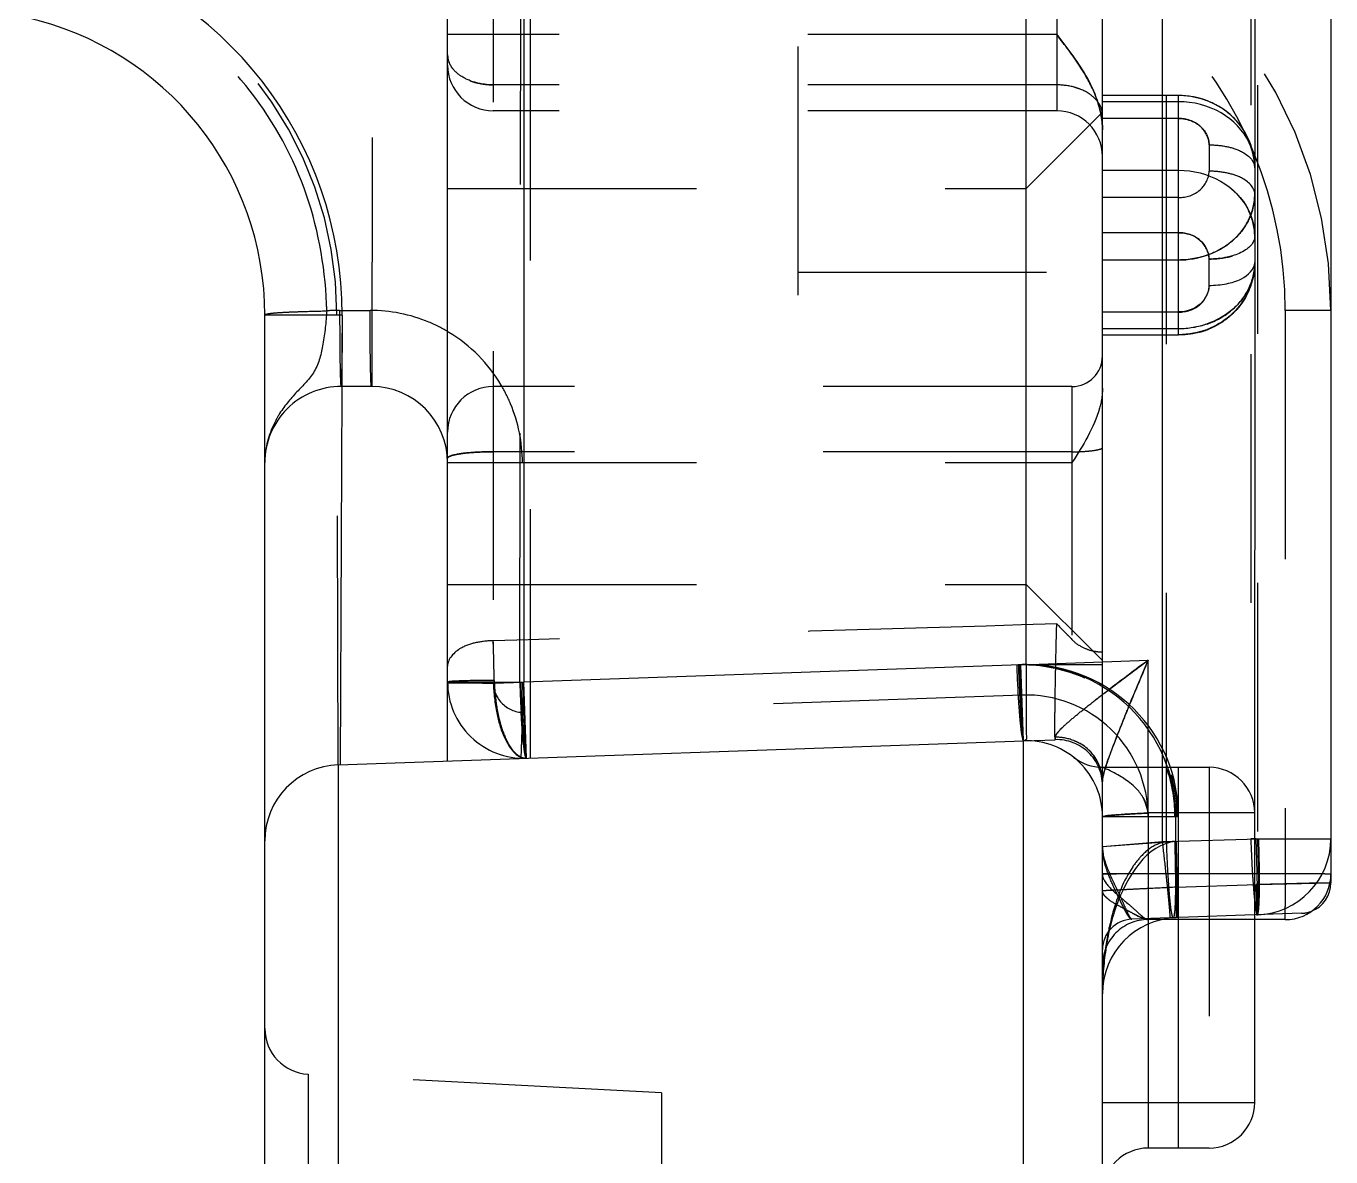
# Model space of a CAD drawing. Header units: millimetres. Extents: x 564 to 2602, y -1989 to 1042.
# Drawn here: x 929.94 to 938.51, y 124.19 to 131.61 of the extents above; entities that cross this region are included whole.
import ezdxf

# ---------------------------------------------------------------- set-up
doc = ezdxf.new("R2010")
doc.units = ezdxf.units.MM
doc.header["$LTSCALE"] = 16.335
doc.linetypes.add('HIDDEN', pattern=[0.2, 0.1, -0.1])
doc.layers.get('0').update_dxf_attribs({"linetype": 'CONTINUOUS'})
doc.layers.add('DEFAULT_2', color=8, linetype='HIDDEN')

msp = doc.modelspace()

# ---------------------------------------------------------------- linework, layer by layer
at = {"color": 7, "linetype": 'Continuous'}
for p, q in [((938.0057, 124.5478), (938.0144, 145.796)), ((938.5057, 145.796), (938.5057, 125.9892)), ((933.2057, 136.7478), (933.2057, 127.3075)), ((936.5057, 127.4221), (936.5057, 136.7478)), ((932.7057, 126.7897), (932.7057, 136.2478)), ((937.0057, 126.7478), (937.0057, 136.2478)), ((937.3987, 133.7478), (937.3987, 131.1576)), ((937.5057, 131.1576), (937.0057, 131.1576)), ((937.5057, 131.1174), (937.0057, 131.1174)), ((937.5057, 130.2576), (937.5057, 131.1576)), ((937.0057, 130.6674), (937.5057, 130.6674)), ((937.5057, 130.2576), (937.0057, 130.2576)), ((937.7057, 129.9112), (937.7057, 130.0844)), ((931.5057, 3.2307), (931.5057, 129.7168)), ((932.0144, 129.7166), (931.5057, 129.7166)), ((932.0144, 129.7168), (932.0013, 126.7662)), ((937.0057, 129.738), (937.5057, 129.738)), ((937.5057, 129.588), (937.5057, 129.738)), ((937.0057, 129.588), (937.5057, 129.588)), ((937.3987, 129.586), (937.3987, 126.7478)), ((936.4708, 127.4215), (933.2057, 127.3075)), ((936.4882, 126.9218), (936.4708, 127.4215)), ((936.5057, 127.4221), (937.0057, 127.4221)), ((932.7057, 127.3075), (933.2057, 127.3075)), ((933.1882, 126.8066), (933.2057, 127.3075)), ((931.9882, 126.7647), (936.4894, 126.9219)), ((936.4882, 2.5738), (936.4882, 126.9218)), ((931.9882, 126.7647), (931.9882, 2.731)), ((937.0042, 126.7478), (937.7052, 126.7478)), ((937.5057, 124.2478), (937.5057, 126.7478)), ((937.0057, 106.0477), (937.0057, 126.4221)), ((937.3056, 126.4478), (937.3057, 124.2478)), ((938.0057, 126.4478), (937.3056, 126.4478)), ((938.0144, 126.2789), (938.5057, 126.2789)), ((938.4655, 126.0478), (938.5057, 126.0478)), ((938.2057, 125.7478), (938.2057, 125.8338)), ((938.2057, 125.7478), (938.0057, 125.7478)), ((937.0057, 124.5478), (938.0057, 124.5478)), ((937.7057, 124.2478), (937.3057, 124.2478))]:
    msp.add_line(p, q, dxfattribs=at)
for centre, radius, start, end in [((929.5142, 129.7165), 2.5002, 0.00576, 75.77599), ((929.5057, 129.7166), 2, 0, 77.50921), ((937.5054, 130.6277), 0.53, 80.0166, 89.96942), ((937.5262, 130.0783), 0.4846, 309.9795, 313.96718), ((936.5057, 126.4221), 1, 90, 92), ((936.5057, 126.4221), 0.5, 0.00052, 91.8712), ((937.0042, 127.0478), 0.3, 231.45566, 270), ((932.0057, 126.265), 0.5, 92, 180), ((937.7057, 126.4478), 0.3, 0, 90), ((938.0057, 126.2789), 0.5, 272, 360), ((938.2057, 126.0478), 0.3, 270, 0), ((938.3057, 125.9892), 0.2, 291.10762, 0), ((937.7057, 124.5478), 0.3, 270, 0), ((937.3057, 123.9478), 0.3, 90, 180)]:
    msp.add_arc(centre, radius, start, end, dxfattribs=at)
for points, knots in [([(937.9689, 130.8474), (937.9309, 130.9286), (937.7918, 131.071), (937.602, 131.1174), (937.5057, 131.1174)], [0, 0, 0, 0, 0.482071, 1, 1, 1, 1]), ([(937.9693, 130.8621), (937.9378, 130.936), (937.8327, 131.0696), (937.6773, 131.1355), (937.5973, 131.1496)], [0, 0, 0, 0, 0.49725, 1, 1, 1, 1]), ([(937.5057, 130.6674), (937.6005, 130.6674), (937.7873, 130.6223), (937.9261, 130.4843), (937.9652, 130.405)], [0, 0, 0, 0, 0.517292, 1, 1, 1, 1]), ([(937.5057, 130.2576), (937.5557, 130.2576), (937.656, 130.2268), (937.7057, 130.1297), (937.7057, 130.0844)], [0, 0, 0, 0, 0.52492, 1, 1, 1, 1]), ([(938.0057, 130.2344), (938.0057, 130.2213), (937.9947, 130.1839), (937.9415, 130.1359), (937.8897, 130.1146), (937.8596, 130.1057)], [0, 0, 0, 0, 0.191475, 0.542899, 1, 1, 1, 1]), ([(937.8596, 130.1057), (937.8477, 130.1021), (937.7973, 130.0896), (937.7452, 130.0844), (937.7057, 130.0844)], [0, 0, 0, 0, 0.239379, 1, 1, 1, 1]), ([(937.7057, 129.9112), (937.7441, 129.9112), (937.8178, 129.9191), (937.9281, 129.9501), (938.0057, 130.0153), (938.0057, 130.0612)], [0, 0, 0, 0, 0.32379, 0.612563, 1, 1, 1, 1]), ([(937.7057, 129.9112), (937.7057, 129.866), (937.6561, 129.7689), (937.5558, 129.738), (937.5057, 129.738)], [0, 0, 0, 0, 0.474262, 1, 1, 1, 1]), ([(936.5057, 127.4221), (936.5057, 127.3563), (936.5057, 127.261), (936.5056, 127.1399), (936.5058, 127.0645), (936.5058, 127.0024), (936.5045, 126.9609), (936.51, 126.9278), (936.4934, 126.9212), (936.4882, 126.9225)], [0, 0, 0, 0, 0.386748, 0.560165, 0.710591, 0.831817, 0.918915, 0.968563, 1, 1, 1, 1]), ([(937.0321, 126.7362), (937.026, 126.739), (937.0168, 126.7426), (937.0075, 126.7478), (937.0042, 126.7478)], [0, 0, 0, 0, 0.671308, 1, 1, 1, 1]), ([(937.1642, 126.6621), (937.1529, 126.6703), (937.111, 126.6986), (937.0654, 126.7208), (937.0321, 126.7362)], [0, 0, 0, 0, 0.275458, 1, 1, 1, 1]), ([(937.2657, 126.5595), (937.2592, 126.5703), (937.2308, 126.6096), (937.1931, 126.6411), (937.1642, 126.6621)], [0, 0, 0, 0, 0.259552, 1, 1, 1, 1]), ([(937.3056, 126.4478), (937.2674, 126.4457), (937.2118, 126.4427), (937.1412, 126.4384), (937.096, 126.4353), (937.0599, 126.4321), (937.0309, 126.4294), (937.0169, 126.4262), (937.0057, 126.4243), (937.0057, 126.4221)], [0, 0, 0, 0, 0.380488, 0.553254, 0.704205, 0.82819, 0.920432, 0.977965, 1, 1, 1, 1])]:
    msp.add_open_spline(points, degree=3, knots=knots, dxfattribs=at)
for points in [[(938.0057, 130.6844), (938.0057, 130.7401), (937.9925, 130.797), (937.9689, 130.8474)], [(938.0057, 130.6844), (938.0057, 130.7449), (937.993, 130.8065), (937.9693, 130.8621)], [(937.9652, 130.405), (937.9911, 130.3526), (938.0057, 130.2929), (938.0057, 130.2344)], [(938.0057, 130.0612), (938.0057, 130.0008), (937.993, 129.9392), (937.9693, 129.8836)], [(937.9693, 129.8836), (937.9448, 129.8261), (937.9076, 129.7729), (937.8627, 129.7295)], [(937.8376, 129.707), (937.7966, 129.6725), (937.7493, 129.6446), (937.6995, 129.6248)], [(937.6995, 129.6248), (937.6383, 129.6006), (937.5714, 129.588), (937.5057, 129.588)], [(937.3055, 126.4478), (937.2991, 126.4868), (937.2863, 126.5258), (937.2657, 126.5595)]]:
    msp.add_open_spline(points, degree=3, dxfattribs=at)
at = {"layer": 'DEFAULT_2', "color": 8, "linetype": 'HIDDEN'}
for p, q in [((937.9795, 145.796), (937.9795, 126.2789)), ((938.0231, 144.2941), (938.0231, 125.979)), ((933.2497, 126.8087), (933.2497, 137.2481)), ((937.4266, 126.2596), (937.4266, 136.2492)), ((935.0057, 134.7478), (935.0057, 128.7479)), ((933.1795, 127.3075), (933.1882, 133.3016)), ((933.0057, 132.7478), (933.0057, 127.3075)), ((932.21, 129.248), (932.2144, 132.6527)), ((936.7057, 132.2478), (936.7057, 131.0578)), ((936.7057, 131.5578), (932.7057, 131.5578)), ((936.7057, 131.2278), (933.0057, 131.2278)), ((937.3987, 131.1576), (937.3987, 129.586)), ((936.7057, 131.0578), (933.0057, 131.0578)), ((936.5057, 130.5478), (937.0057, 131.0478)), ((937.5057, 131.0076), (937.0057, 131.0076)), ((937.7057, 130.8344), (937.7057, 130.6612)), ((932.7057, 130.5478), (936.5057, 130.5478)), ((937.5057, 130.488), (937.0057, 130.488)), ((937.5057, 129.738), (937.5057, 130.2576)), ((937.5057, 130.0782), (937.0057, 130.0782)), ((935.0057, 129.9978), (937.0057, 129.9978)), ((931.9882, 126.7647), (931.9795, 129.7172)), ((931.997, 129.7478), (932.1969, 129.7478)), ((932.0144, 129.7167), (932.01, 129.248)), ((938.5057, 129.7478), (938.2057, 129.7478)), ((938.2057, 129.7475), (938.2057, 125.8338)), ((937.5057, 129.6262), (937.0057, 129.6262)), ((932.2079, 129.2478), (932.0079, 129.2478)), ((936.8057, 129.2478), (933.0057, 129.2478)), ((936.8057, 129.2478), (936.8057, 127.5861)), ((936.8057, 128.8193), (933.0057, 128.8193)), ((932.7057, 128.7478), (936.8057, 128.7478)), ((932.7057, 127.9478), (936.5057, 127.9478)), ((936.5057, 127.9478), (937.0057, 127.4479)), ((936.7399, 127.6546), (936.7057, 127.6894)), ((936.4708, 127.4215), (937.3057, 127.4507)), ((937.2815, 127.3931), (937.3057, 127.4507)), ((937.3056, 126.4478), (937.3057, 127.4507)), ((937.2597, 127.3412), (937.2815, 127.3931)), ((933.2057, 127.3075), (932.7057, 127.2988)), ((933.0057, 127.3005), (933.2057, 127.3075)), ((933.2231, 126.8078), (933.2057, 127.3075)), ((936.4776, 127.2216), (933.2127, 127.1076)), ((936.7405, 127.007), (936.7267, 126.9929)), ((936.4894, 126.9219), (936.6952, 126.929)), ((936.6955, 126.9449), (936.6952, 126.929)), ((937.0057, 126.4221), (937.0057, 126.7478)), ((937.3987, 126.7478), (937.3987, 126.2541)), ((937.7057, 126.7478), (937.7057, 124.2478)), ((937.497, 126.4221), (937.0057, 126.4221)), ((937.4882, 125.9604), (937.4882, 126.4223)), ((937.4795, 126.2596), (937.0057, 126.2265)), ((937.4266, 126.2596), (937.0057, 126.2264)), ((937.4266, 126.2596), (938.0319, 126.2789)), ((938.0144, 126.2789), (937.9795, 126.2789)), ((938.4655, 126.0478), (937.0057, 126.0478)), ((937.497, 125.9608), (937.0057, 125.9368)), ((937.4882, 125.9604), (938.0231, 125.979)), ((938.2009, 125.9828), (938.0144, 125.9789)), ((938.0231, 125.979), (938.5057, 125.9892)), ((938.3623, 125.9862), (938.2009, 125.9828)), ((938.4026, 125.987), (938.3623, 125.9862)), ((938.4989, 125.989), (938.4026, 125.987)), ((938.3127, 125.7893), (937.1987, 125.7504)), ((938.0057, 125.7478), (937.3057, 125.7478)), ((931.79, 124.7329), (931.79, 4.7627)), ((934.1104, 124.6113), (931.79, 124.7329)), ((934.1104, 124.6113), (934.1104, 4.8843))]:
    msp.add_line(p, q, dxfattribs=at)
for centre, radius, start, end in [((935.5057, 129.7478), 3, 0, 90), ((935.5057, 129.7478), 2.7, 359.99333, 90.00667), ((929.4795, 129.7167), 2.5, 0.01225, 77.51216), ((933.0057, 131.3578), 0.3, 180, 270), ((936.2113, 130.8649), 0.8037, 20.12507, 23.3628), ((937.5054, 130.6276), 0.53, 75.10193, 80.0166), ((937.5083, 130.6374), 0.5198, 68.42927, 75.11285), ((936.7057, 130.7578), 0.3, 0, 90), ((937.5273, 130.6686), 0.483, 42.72491, 50.02243), ((937.5516, 130.6838), 0.4541, 0.08008, 23.05778), ((937.5516, 130.0619), 0.4541, 336.94222, 359.91992), ((929.2139, 129.6785), 2.6995, 1.3949, 2.35781), ((931.9969, 128.7481), 0.9997, 89.99796, 94.83877), ((937.5273, 130.0751), 0.483, 313.96718, 317.27627), ((932.199, 128.7521), 0.9953, 58.77535, 67.3306), ((932.1939, 128.744), 1.0048, 30.62142, 58.76967), ((937.5054, 130.118), 0.53, 270.03089, 284.89788), ((937.5083, 130.1063), 0.5198, 284.88648, 291.57072), ((936.8057, 129.4478), 0.2, 270, 360), ((932.0057, 128.7478), 0.5, 89.75011, 179.99435), ((932.2057, 128.7478), 0.5, 0, 89.75001), ((933.0057, 128.9478), 0.3, 90, 180), ((932.2014, 128.7499), 0.9951, 22.67238, 30.61188), ((901.8105, 126.6542), 31.2089, 1.21907, 1.69709), ((904.179, 126.7145), 28.8396, 1.19943, 1.71672), ((936.4882, 126.4221), 1, 0.01384, 92.00871), ((936.5057, 126.4221), 1, 359.99969, 90), ((953.6122, 105.4568), 27.3794, 126.55372, 127.20642), ((936.4853, 126.4354), 0.9855, 65.64106, 68.94782), ((933.2057, 127.3075), 0.5, 180, 272), ((933.2057, 127.3075), 0.2, 179.99752, 272.00272), ((941.9754, 127.6096), 8.8011, 181.96732, 183.21488), ((946.0756, 115.3801), 14.9186, 127.19841, 127.44485), ((936.5057, 126.4221), 0.8, 359.98646, 92.01354), ((943.1495, 119.2006), 10.1064, 127.44296, 127.81521), ((947.6956, 122.7769), 11.3884, 157.81535, 158.35824), ((943.1719, 124.5698), 6.5225, 158.34221, 159.17941), ((936.7057, 126.6292), 0.3, 360, 92), ((936.7195, 126.6531), 0.2865, 20.61025, 62.07686), ((940.3679, 125.6339), 3.5233, 159.14582, 160.48888), ((936.4712, 126.4203), 1.0083, 15.82529, 18.11807), ((937.5144, 125.2606), 1.0002, 92.00043, 96.64398), ((929.2553, 125.969), 8.782, 0.77563, 2.02225), ((927.3489, 125.605), 10.1543, 1.44514, 2.00769), ((928.2253, 125.633), 9.7953, 1.42314, 2.0235), ((938.3057, 125.9892), 0.2, 272, 291.10762), ((937.5057, 125.2608), 0.5, 92, 180), ((937.2057, 125.5505), 0.2, 92, 179.99998), ((937.3057, 125.4478), 0.3, 90.00007, 180.00023), ((931.8057, 125.0325), 0.3, 180, 267), ((934.0057, 122.6141), 2, 0, 87)]:
    msp.add_arc(centre, radius, start, end, dxfattribs=at)
for points, knots in [([(931.9111, 129.7896), (931.9005, 130.0477), (931.8046, 130.5658), (931.4125, 131.25), (930.8265, 131.7778), (930.3403, 131.9808), (930.0902, 132.0455)], [0, 0, 0, 0, 0.250041, 0.500014, 0.749981, 1, 1, 1, 1]), ([(936.7057, 131.5578), (936.7775, 131.4651), (936.9215, 131.2817), (937.0057, 131.05), (937.0057, 130.9333)], [0, 0, 0, 0, 0.501539, 1, 1, 1, 1]), ([(933.0057, 131.2278), (932.9672, 131.2278), (932.8928, 131.2373), (932.7949, 131.278), (932.7249, 131.3421), (932.7057, 131.3995), (932.7057, 131.4258)], [0, 0, 0, 0, 0.294421, 0.565572, 0.798537, 1, 1, 1, 1]), ([(932.7057, 131.4258), (932.7057, 131.4174), (932.7092, 131.3823), (932.7267, 131.3494), (932.744, 131.329)], [0, 0, 0, 0, 0.238859, 1, 1, 1, 1]), ([(932.8517, 131.2559), (932.8636, 131.2512), (932.9133, 131.2348), (932.9661, 131.2278), (933.0057, 131.2278)], [0, 0, 0, 0, 0.242666, 1, 1, 1, 1]), ([(937.0057, 131.0298), (937.0057, 131.0562), (936.9866, 131.1135), (936.9165, 131.1776), (936.8187, 131.2184), (936.7442, 131.2278), (936.7057, 131.2278)], [0, 0, 0, 0, 0.201346, 0.434208, 0.705471, 1, 1, 1, 1]), ([(936.8557, 131.2013), (936.8441, 131.2057), (936.7956, 131.2212), (936.7442, 131.2278), (936.7057, 131.2278)], [0, 0, 0, 0, 0.243102, 1, 1, 1, 1]), ([(937.7057, 130.8344), (937.7057, 130.8796), (937.6561, 130.9767), (937.5558, 131.0076), (937.5057, 131.0076)], [0, 0, 0, 0, 0.474262, 1, 1, 1, 1]), ([(937.5057, 131.0076), (937.5389, 131.0076), (937.6044, 130.9936), (937.6574, 130.9513), (937.6756, 130.9257)], [0, 0, 0, 0, 0.51392, 1, 1, 1, 1]), ([(937.7057, 130.8344), (937.7441, 130.8344), (937.8178, 130.8266), (937.9281, 130.7956), (938.0057, 130.7304), (938.0057, 130.6844)], [0, 0, 0, 0, 0.32379, 0.612563, 1, 1, 1, 1]), ([(937.5057, 130.488), (937.5557, 130.488), (937.6559, 130.5189), (937.7057, 130.6159), (937.7057, 130.6612)], [0, 0, 0, 0, 0.524921, 1, 1, 1, 1]), ([(938.0057, 130.5112), (938.0057, 130.5571), (937.9282, 130.6223), (937.8179, 130.6533), (937.7441, 130.6612), (937.7057, 130.6612)], [0, 0, 0, 0, 0.386935, 0.675944, 1, 1, 1, 1]), ([(937.5057, 130.0782), (937.6309, 130.0782), (937.8254, 130.1433), (937.9779, 130.3372), (938.0057, 130.4545), (938.0057, 130.5112)], [0, 0, 0, 0, 0.519334, 0.764779, 1, 1, 1, 1]), ([(937.8534, 130.5435), (937.8652, 130.5337), (937.9094, 130.4929), (937.9454, 130.4431), (937.9652, 130.403)], [0, 0, 0, 0, 0.25572, 1, 1, 1, 1]), ([(938.0057, 130.2324), (938.0057, 130.2891), (937.9915, 130.3489), (937.9655, 130.4025), (937.9645, 130.4047)], [0, 0, 0, 0, 0.959153, 1, 1, 1, 1]), ([(938.0057, 130.2344), (938.0057, 130.2911), (937.9917, 130.3503), (937.9661, 130.4034), (937.9653, 130.405)], [0, 0, 0, 0, 0.968935, 1, 1, 1, 1]), ([(937.9689, 130.3483), (937.9507, 130.3092), (937.9172, 130.2605), (937.876, 130.2199), (937.865, 130.2101)], [0, 0, 0, 0, 0.744471, 1, 1, 1, 1]), ([(937.7057, 130.0844), (937.7057, 130.1296), (937.6561, 130.2267), (937.5558, 130.2576), (937.5057, 130.2576)], [0, 0, 0, 0, 0.474262, 1, 1, 1, 1]), ([(937.865, 130.2101), (937.8534, 130.1997), (937.8042, 130.1599), (937.7474, 130.1298), (937.7027, 130.1132)], [0, 0, 0, 0, 0.245517, 1, 1, 1, 1]), ([(938.0057, 130.0592), (938.0057, 130.0025), (937.9779, 129.8853), (937.8255, 129.6913), (937.6309, 129.6262), (937.5057, 129.6262)], [0, 0, 0, 0, 0.235092, 0.480389, 1, 1, 1, 1]), ([(937.8596, 130.1037), (937.8477, 130.1001), (937.7973, 130.0875), (937.7452, 130.0824), (937.7057, 130.0824)], [0, 0, 0, 0, 0.239379, 1, 1, 1, 1]), ([(937.5057, 129.736), (937.5557, 129.736), (937.656, 129.7668), (937.7057, 129.8639), (937.7057, 129.9092)], [0, 0, 0, 0, 0.52492, 1, 1, 1, 1]), ([(937.6939, 129.658), (937.7525, 129.6786), (937.8608, 129.7387), (937.9392, 129.8358), (937.9652, 129.8886)], [0, 0, 0, 0, 0.513435, 1, 1, 1, 1]), ([(937.9693, 129.8816), (937.9378, 129.8077), (937.8328, 129.6741), (937.6776, 129.6082), (937.5977, 129.5941)], [0, 0, 0, 0, 0.497253, 1, 1, 1, 1]), ([(931.5057, 129.7168), (931.5057, 129.72), (931.5201, 129.7243), (931.5402, 129.728), (931.5793, 129.7319), (931.6286, 129.7351), (931.6899, 129.738), (931.7856, 129.7412), (931.8609, 129.743), (931.9126, 129.7443)], [0, 0, 0, 0, 0.023443, 0.081309, 0.173733, 0.297846, 0.448799, 0.621325, 1, 1, 1, 1]), ([(931.9126, 129.7443), (931.9071, 129.6712), (931.8942, 129.537), (931.8621, 129.4012), (931.8303, 129.3474)], [0, 0, 0, 0, 0.539829, 1, 1, 1, 1]), ([(931.997, 129.7478), (931.997, 129.6861), (931.9973, 129.5945), (931.9983, 129.4767), (931.9993, 129.3994), (932.0007, 129.337), (932.0018, 129.2948), (932.0033, 129.2707), (932.0036, 129.2582), (932.0051, 129.2527), (932.0049, 129.2478), (932.0057, 129.2478)], [0, 0, 0, 0, 0.370164, 0.548956, 0.70683, 0.833143, 0.924841, 0.957351, 0.980781, 0.995003, 1, 1, 1, 1]), ([(932.1996, 129.3886), (932.1991, 129.4151), (932.1975, 129.5348), (932.197, 129.6546), (932.197, 129.7478)], [0, 0, 0, 0, 0.221472, 1, 1, 1, 1]), ([(932.2057, 129.2478), (932.2049, 129.2478), (932.205, 129.2525), (932.2037, 129.2578), (932.2033, 129.2699), (932.2019, 129.293), (932.2008, 129.3335), (932.2, 129.3683), (932.1996, 129.3886)], [0, 0, 0, 0, 0.017069, 0.065575, 0.145475, 0.256346, 0.569104, 1, 1, 1, 1]), ([(931.8303, 129.3474), (931.8003, 129.2967), (931.7099, 129.2103), (931.6304, 129.1152), (931.5968, 129.0602)], [0, 0, 0, 0, 0.477654, 1, 1, 1, 1]), ([(937.0057, 129.2377), (937.0057, 129.1931), (936.9762, 129.0146), (936.877, 128.8607), (936.8057, 128.7478)], [0, 0, 0, 0, 0.250619, 1, 1, 1, 1]), ([(931.5968, 129.0602), (931.583, 129.0376), (931.5327, 128.9408), (931.5048, 128.8305), (931.5057, 128.7479)], [0, 0, 0, 0, 0.24285, 1, 1, 1, 1]), ([(932.7057, 128.7764), (932.7057, 128.7798), (932.7139, 128.7876), (932.7428, 128.7983), (932.8041, 128.8095), (932.8964, 128.8173), (932.9674, 128.8193), (933.0057, 128.8193)], [0, 0, 0, 0, 0.032934, 0.094107, 0.309548, 0.627557, 1, 1, 1, 1]), ([(932.7482, 128.7984), (932.7374, 128.7958), (932.7232, 128.7923), (932.7057, 128.7816), (932.7057, 128.7764)], [0, 0, 0, 0, 0.679095, 1, 1, 1, 1]), ([(933.0057, 128.8193), (932.9563, 128.8193), (932.8702, 128.8161), (932.784, 128.807), (932.7482, 128.7984)], [0, 0, 0, 0, 0.572548, 1, 1, 1, 1]), ([(936.8057, 128.8193), (936.8312, 128.8193), (936.8776, 128.8204), (936.9423, 128.8261), (936.9787, 128.833), (937.0057, 128.8416), (937.0057, 128.8478)], [0, 0, 0, 0, 0.373353, 0.692159, 0.908385, 1, 1, 1, 1]), ([(936.6952, 126.929), (936.6936, 126.929), (936.6957, 126.9389), (936.6929, 126.949), (936.6939, 126.9728), (936.6933, 127.0017), (936.6936, 127.0388), (936.6939, 127.1003), (936.695, 127.1903), (936.6969, 127.3093), (936.7002, 127.4777), (936.7033, 127.6054), (936.7057, 127.6894)], [0, 0, 0, 0, 0.006261, 0.024324, 0.053417, 0.092725, 0.141429, 0.198707, 0.335699, 0.496154, 0.668632, 1, 1, 1, 1]), ([(933.0057, 127.5787), (932.9683, 127.5787), (932.8945, 127.5692), (932.78, 127.5349), (932.7057, 127.4607), (932.7057, 127.4118)], [0, 0, 0, 0, 0.306113, 0.599522, 1, 1, 1, 1]), ([(936.8057, 127.5861), (936.8252, 127.5653), (936.8697, 127.5351), (936.9284, 127.5143), (936.9668, 127.5073), (936.9876, 127.5056), (936.9978, 127.506), (937.0057, 127.5073), (937.0057, 127.5089)], [0, 0, 0, 0, 0.38742, 0.711654, 0.833891, 0.923634, 0.978787, 1, 1, 1, 1]), ([(936.4646, 127.0678), (936.4623, 127.0941), (936.4536, 127.2119), (936.4478, 127.3299), (936.4446, 127.4215)], [0, 0, 0, 0, 0.223596, 1, 1, 1, 1]), ([(936.4533, 127.4215), (936.4555, 127.3598), (936.4593, 127.2682), (936.4655, 127.1504), (936.4702, 127.0732), (936.4751, 127.0106), (936.4791, 126.9687), (936.4824, 126.9445), (936.4843, 126.9322), (936.486, 126.9262), (936.4873, 126.9218), (936.4882, 126.9218)], [0, 0, 0, 0, 0.369404, 0.547928, 0.705627, 0.83188, 0.923645, 0.956248, 0.97983, 0.994316, 1, 1, 1, 1]), ([(936.4773, 127.0624), (936.4759, 127.0889), (936.4701, 127.2086), (936.4653, 127.3283), (936.4621, 127.4215)], [0, 0, 0, 0, 0.221498, 1, 1, 1, 1]), ([(936.6955, 126.9449), (936.6957, 126.9514), (936.7041, 126.9666), (936.7313, 126.9999), (936.7836, 127.0475), (936.8569, 127.1088), (936.94, 127.1746), (937.0282, 127.2424), (937.1504, 127.3348), (937.2432, 127.4044), (937.3057, 127.4507)], [0, 0, 0, 0, 0.024304, 0.06161, 0.164259, 0.288042, 0.422578, 0.563124, 0.707138, 1, 1, 1, 1]), ([(937.3057, 127.4507), (937.2739, 127.375), (937.2113, 127.226), (937.1353, 127.0418), (937.0798, 126.9005), (937.0441, 126.8049), (937.0183, 126.7245), (937.0057, 126.6752), (937.0057, 126.6547)], [0, 0, 0, 0, 0.288863, 0.569103, 0.70145, 0.823607, 0.927689, 1, 1, 1, 1]), ([(932.7057, 127.3075), (932.7057, 127.3095), (932.7176, 127.3092), (932.7309, 127.3126), (932.7612, 127.3135), (932.7989, 127.3155), (932.8467, 127.3166), (932.9187, 127.3179), (932.9747, 127.3182), (933.0123, 127.3182)], [0, 0, 0, 0, 0.020048, 0.076542, 0.168745, 0.295489, 0.453633, 0.632308, 1, 1, 1, 1]), ([(933.0123, 127.3182), (932.9473, 127.3182), (932.8589, 127.3178), (932.7585, 127.3135), (932.7227, 127.3116), (932.7107, 127.3093)], [0, 0, 0, 0, 0.645777, 0.878313, 1, 1, 1, 1]), ([(933.0123, 127.3182), (933.0138, 127.2494), (933.0265, 127.1228), (933.0657, 126.9771), (933.1113, 126.8878), (933.1517, 126.8332), (933.1962, 126.8069), (933.2231, 126.8078)], [0, 0, 0, 0, 0.352224, 0.6494, 0.766722, 0.862139, 1, 1, 1, 1]), ([(933.0123, 127.3182), (933.0166, 127.2015), (933.0368, 127.0397), (933.1165, 126.871), (933.1707, 126.8194), (933.1976, 126.8113)], [0, 0, 0, 0, 0.626326, 0.849348, 1, 1, 1, 1]), ([(937.1502, 127.0771), (937.159, 127.0988), (937.1952, 127.187), (937.2319, 127.2749), (937.2597, 127.3412)], [0, 0, 0, 0, 0.246105, 1, 1, 1, 1]), ([(932.7057, 127.3075), (932.7057, 127.307), (932.7088, 127.3077), (932.712, 127.3066), (932.7198, 127.3068), (932.7343, 127.3059), (932.7595, 127.3052), (932.7962, 127.3039), (932.8412, 127.3026), (932.9119, 127.3013), (932.9675, 127.3008), (933.0057, 127.3005)], [0, 0, 0, 0, 0.004954, 0.019503, 0.043408, 0.07641, 0.168635, 0.29296, 0.444467, 0.617924, 1, 1, 1, 1]), ([(933.0058, 127.3005), (933.0086, 127.2344), (933.0233, 127.1095), (933.0697, 126.9389), (933.1575, 126.8055), (933.2231, 126.8078)], [0, 0, 0, 0, 0.351981, 0.650929, 1, 1, 1, 1]), ([(933.2231, 126.8078), (933.2221, 126.8078), (933.2206, 126.8122), (933.219, 126.8184), (933.217, 126.8309), (933.2138, 126.8553), (933.2099, 126.8972), (933.2052, 126.9584), (933.2005, 127.0332), (933.1943, 127.151), (933.1905, 127.2437), (933.1882, 127.3075)], [0, 0, 0, 0, 0.005912, 0.020698, 0.0447, 0.077823, 0.170325, 0.294464, 0.445668, 0.618264, 1, 1, 1, 1]), ([(933.197, 127.3075), (933.1992, 127.2437), (933.2027, 127.1511), (933.2079, 127.0333), (933.2115, 126.9585), (933.215, 126.8974), (933.2175, 126.8554), (933.2198, 126.8311), (933.2206, 126.8183), (933.2222, 126.8127), (933.2223, 126.8078), (933.2231, 126.8078)], [0, 0, 0, 0, 0.382414, 0.555276, 0.706679, 0.830928, 0.923426, 0.956481, 0.980347, 0.994864, 1, 1, 1, 1]), ([(933.2231, 126.8078), (933.2209, 126.8077), (933.2175, 126.8176), (933.214, 126.8315), (933.2096, 126.8591), (933.203, 126.912), (933.1954, 126.9994), (933.1906, 127.0741), (933.1882, 127.1161)], [0, 0, 0, 0, 0.021381, 0.074591, 0.160518, 0.277759, 0.59503, 1, 1, 1, 1]), ([(936.4882, 126.9218), (936.4847, 126.9217), (936.4818, 126.9401), (936.4756, 126.9627), (936.4702, 127.0114), (936.4665, 127.0468), (936.4646, 127.0678)], [0, 0, 0, 0, 0.071364, 0.262597, 0.57328, 1, 1, 1, 1]), ([(936.4882, 126.9218), (936.4874, 126.9218), (936.4874, 126.9265), (936.4859, 126.9317), (936.4851, 126.9438), (936.4829, 126.9668), (936.4804, 127.0073), (936.4783, 127.0421), (936.4773, 127.0624)], [0, 0, 0, 0, 0.017068, 0.065575, 0.145478, 0.256351, 0.569112, 1, 1, 1, 1]), ([(936.7267, 126.9929), (936.7187, 126.9843), (936.7065, 126.9701), (936.6958, 126.9524), (936.6955, 126.9449)], [0, 0, 0, 0, 0.611096, 1, 1, 1, 1]), ([(936.8537, 126.9064), (936.8411, 126.9132), (936.7914, 126.9356), (936.7359, 126.9463), (936.6955, 126.9449)], [0, 0, 0, 0, 0.261137, 1, 1, 1, 1]), ([(936.9867, 126.7533), (936.9746, 126.7852), (936.9399, 126.8464), (936.8843, 126.8901), (936.8537, 126.9064)], [0, 0, 0, 0, 0.49603, 1, 1, 1, 1]), ([(937.0259, 126.7477), (937.0274, 126.7527), (937.0341, 126.7738), (937.0413, 126.7947), (937.0469, 126.8107)], [0, 0, 0, 0, 0.237385, 1, 1, 1, 1]), ([(937.0057, 126.6546), (937.0057, 126.6626), (937.0039, 126.6962), (936.9957, 126.7293), (936.9867, 126.7533)], [0, 0, 0, 0, 0.238191, 1, 1, 1, 1]), ([(937.0108, 126.6923), (937.0117, 126.6965), (937.0161, 126.7152), (937.0215, 126.7335), (937.0259, 126.7477)], [0, 0, 0, 0, 0.22622, 1, 1, 1, 1]), ([(937.0057, 126.6547), (937.0057, 126.6573), (937.0063, 126.67), (937.0086, 126.6825), (937.0108, 126.6923)], [0, 0, 0, 0, 0.209151, 1, 1, 1, 1]), ([(937.0057, 126.4221), (937.0057, 126.4243), (937.0169, 126.4262), (937.0309, 126.4294), (937.0599, 126.4321), (937.0961, 126.4353), (937.1413, 126.4384), (937.2119, 126.4427), (937.2675, 126.4457), (937.3057, 126.4478)], [0, 0, 0, 0, 0.022102, 0.079687, 0.171961, 0.295954, 0.446893, 0.619631, 1, 1, 1, 1]), ([(937.1558, 126.4407), (937.1676, 126.4414), (937.2175, 126.4443), (937.2675, 126.4464), (937.3057, 126.4478)], [0, 0, 0, 0, 0.235713, 1, 1, 1, 1]), ([(937.0057, 126.2264), (937.0056, 126.177), (937.0291, 126.1013), (937.0717, 126.0066), (937.1072, 125.9343), (937.1377, 125.8662), (937.1617, 125.8098), (937.1795, 125.7726), (937.1908, 125.7555), (937.1964, 125.7503), (937.1987, 125.7504)], [0, 0, 0, 0, 0.286121, 0.444751, 0.604114, 0.75252, 0.876335, 0.961591, 0.986719, 1, 1, 1, 1]), ([(937.4882, 126.2602), (937.2956, 126.247), (937.1004, 125.9172), (937.0211, 125.5548), (937.0057, 125.3576), (937.0057, 125.2608)], [0, 0, 0, 0, 0.498651, 0.74991, 1, 1, 1, 1]), ([(937.3987, 126.2541), (937.3869, 126.251), (937.3388, 126.2336), (937.2973, 126.2015), (937.2699, 126.1742)], [0, 0, 0, 0, 0.239147, 1, 1, 1, 1]), ([(937.3987, 126.2541), (937.4058, 126.1929), (937.4161, 126.1021), (937.4287, 125.9851), (937.4366, 125.9084), (937.4424, 125.8464), (937.4462, 125.8044), (937.4476, 125.7804), (937.4487, 125.7679), (937.4479, 125.7623), (937.4487, 125.7575), (937.4478, 125.7574)], [0, 0, 0, 0, 0.370258, 0.549024, 0.706863, 0.833154, 0.924843, 0.957352, 0.980782, 0.995005, 1, 1, 1, 1]), ([(937.4702, 125.7599), (937.4667, 125.7597), (937.4638, 125.7782), (937.4576, 125.8007), (937.4522, 125.8494), (937.4458, 125.9107), (937.4401, 125.9884), (937.4329, 126.1061), (937.4288, 126.1978), (937.4266, 126.2596)], [0, 0, 0, 0, 0.021101, 0.077643, 0.169503, 0.295669, 0.453146, 0.631358, 1, 1, 1, 1]), ([(937.4795, 126.2596), (937.4817, 126.198), (937.4839, 126.1065), (937.4849, 125.989), (937.4846, 125.9114), (937.4826, 125.85), (937.4805, 125.8014), (937.476, 125.7785), (937.4743, 125.76), (937.4708, 125.7599)], [0, 0, 0, 0, 0.368949, 0.54714, 0.704544, 0.830629, 0.922418, 0.978911, 1, 1, 1, 1]), ([(937.4795, 126.2596), (937.4817, 126.1981), (937.4845, 126.1069), (937.4876, 125.9894), (937.4893, 125.9122), (937.4901, 125.8497), (937.4904, 125.8076), (937.4899, 125.7835), (937.4899, 125.7709), (937.4887, 125.7654), (937.4891, 125.7605), (937.4882, 125.7605)], [0, 0, 0, 0, 0.369371, 0.548362, 0.70642, 0.832895, 0.924723, 0.957282, 0.980749, 0.994995, 1, 1, 1, 1]), ([(937.4882, 126.2602), (937.4904, 126.1986), (937.4929, 126.1071), (937.495, 125.9894), (937.4956, 125.9123), (937.4952, 125.8497), (937.4941, 125.8077), (937.4925, 125.7834), (937.4914, 125.7711), (937.4902, 125.765), (937.4892, 125.7605), (937.4883, 125.7605)], [0, 0, 0, 0, 0.369588, 0.548089, 0.705736, 0.831936, 0.923663, 0.956254, 0.97983, 0.994315, 1, 1, 1, 1]), ([(937.9795, 126.2789), (937.9817, 126.215), (937.9858, 126.1223), (937.9932, 126.0046), (937.9989, 125.9294), (938.0049, 125.8692), (938.0103, 125.8207), (938.0161, 125.7976), (938.0195, 125.779), (938.0231, 125.7792)], [0, 0, 0, 0, 0.380935, 0.553221, 0.704207, 0.828248, 0.92082, 0.978291, 1, 1, 1, 1]), ([(938.0251, 125.8173), (938.0253, 125.8424), (938.0237, 125.9963), (938.0189, 126.1502), (938.0144, 126.2789)], [0, 0, 0, 0, 0.163394, 1, 1, 1, 1]), ([(938.0231, 126.2789), (938.0254, 126.2152), (938.028, 126.1227), (938.03, 126.005), (938.0305, 125.9302), (938.0301, 125.869), (938.0291, 125.8271), (938.0276, 125.8025), (938.0265, 125.79), (938.0253, 125.7837), (938.0241, 125.7792), (938.0231, 125.7792)], [0, 0, 0, 0, 0.381918, 0.554511, 0.70568, 0.829768, 0.922221, 0.955324, 0.979311, 0.994089, 1, 1, 1, 1]), ([(937.2699, 126.1742), (937.2456, 126.15), (937.156, 126.0376), (937.1043, 125.9006), (937.0748, 125.7963)], [0, 0, 0, 0, 0.240363, 1, 1, 1, 1]), ([(937.0057, 126.0478), (937.0056, 126.0104), (937.0699, 125.9363), (937.151, 125.873), (937.2163, 125.8148), (937.2534, 125.7807), (937.2804, 125.7575), (937.2984, 125.7478), (937.3056, 125.7478)], [0, 0, 0, 0, 0.260543, 0.59988, 0.748695, 0.866433, 0.94934, 1, 1, 1, 1]), ([(937.3057, 126.0478), (937.2675, 126.048), (937.2119, 126.0482), (937.1412, 126.0478), (937.0962, 126.0472), (937.0595, 126.0467), (937.0343, 126.0465), (937.0198, 126.0469), (937.0121, 126.0469), (937.0087, 126.0477), (937.0057, 126.0475), (937.0057, 126.048)], [0, 0, 0, 0, 0.382059, 0.555495, 0.70697, 0.831245, 0.923408, 0.956388, 0.980287, 0.994864, 1, 1, 1, 1]), ([(937.0994, 125.9206), (937.094, 125.932), (937.0714, 125.9797), (937.0504, 126.0282), (937.0371, 126.0661)], [0, 0, 0, 0, 0.239287, 1, 1, 1, 1]), ([(938.0365, 125.9258), (938.0367, 125.9379), (938.0374, 125.9919), (938.0371, 126.046), (938.0365, 126.0878)], [0, 0, 0, 0, 0.224093, 1, 1, 1, 1]), ([(937.4882, 125.9604), (937.4264, 125.9572), (937.3368, 125.953), (937.2229, 125.9474), (937.151, 125.9439), (937.0921, 125.9409), (937.0519, 125.9393), (937.0283, 125.9376), (937.0162, 125.9376), (937.0103, 125.9359), (937.006, 125.9369), (937.0057, 125.9361)], [0, 0, 0, 0, 0.384459, 0.55706, 0.707842, 0.831502, 0.923559, 0.956494, 0.980336, 0.994896, 1, 1, 1, 1]), ([(938.0231, 125.7792), (938.0245, 125.7792), (938.024, 125.787), (938.0259, 125.7959), (938.0258, 125.8155), (938.0262, 125.8394), (938.0258, 125.8696), (938.0251, 125.9166), (938.024, 125.9536), (938.0231, 125.979)], [0, 0, 0, 0, 0.020525, 0.077645, 0.169838, 0.293995, 0.445265, 0.618452, 1, 1, 1, 1]), ([(937.2952, 125.7537), (937.2816, 125.7533), (937.2511, 125.7643), (937.2071, 125.7874), (937.1583, 125.8131), (937.0989, 125.8462), (937.0425, 125.8769), (937.0058, 125.918), (937.0057, 125.9361)], [0, 0, 0, 0, 0.116214, 0.266788, 0.429823, 0.588174, 0.845013, 1, 1, 1, 1]), ([(937.051, 125.8763), (937.0443, 125.8811), (937.0251, 125.8965), (937.006, 125.9191), (937.0057, 125.9361)], [0, 0, 0, 0, 0.325552, 1, 1, 1, 1]), ([(937.1632, 125.7916), (937.1584, 125.8), (937.1362, 125.8425), (937.1158, 125.8859), (937.0994, 125.9206)], [0, 0, 0, 0, 0.200856, 1, 1, 1, 1]), ([(937.5004, 125.7609), (937.501, 125.7609), (937.5005, 125.7644), (937.5014, 125.7681), (937.5011, 125.7769), (937.5014, 125.7935), (937.5008, 125.8223), (937.5003, 125.847), (937.5, 125.8611)], [0, 0, 0, 0, 0.017039, 0.066351, 0.147514, 0.259889, 0.575603, 1, 1, 1, 1]), ([(938.0179, 125.779), (938.0185, 125.779), (938.018, 125.7825), (938.0189, 125.7863), (938.0186, 125.795), (938.0188, 125.8114), (938.0183, 125.8392), (938.0178, 125.8628), (938.0175, 125.8763)], [0, 0, 0, 0, 0.017873, 0.069116, 0.152851, 0.267936, 0.585109, 1, 1, 1, 1]), ([(938.0318, 125.8175), (938.0324, 125.8245), (938.035, 125.8605), (938.036, 125.8967), (938.0365, 125.9258)], [0, 0, 0, 0, 0.194304, 1, 1, 1, 1]), ([(937.0748, 125.7963), (937.0626, 125.7533), (937.0209, 125.5777), (937.0057, 125.3964), (937.0057, 125.2608)], [0, 0, 0, 0, 0.247684, 1, 1, 1, 1]), ([(937.1987, 125.7504), (937.1924, 125.7502), (937.1776, 125.7661), (937.1691, 125.7809), (937.1632, 125.7916)], [0, 0, 0, 0, 0.339377, 1, 1, 1, 1]), ([(937.2952, 125.7537), (937.2734, 125.753), (937.2439, 125.7661), (937.2183, 125.7812), (937.2111, 125.7853)], [0, 0, 0, 0, 0.724785, 1, 1, 1, 1]), ([(938.0231, 125.7792), (938.0268, 125.7793), (938.0288, 125.7982), (938.0309, 125.8079), (938.0318, 125.8175)], [0, 0, 0, 0, 0.274251, 1, 1, 1, 1]), ([(938.0231, 125.7792), (938.024, 125.7792), (938.0237, 125.7841), (938.0249, 125.7898), (938.0249, 125.8026), (938.0251, 125.8118), (938.0251, 125.8173)], [0, 0, 0, 0, 0.06708, 0.256655, 0.568321, 1, 1, 1, 1])]:
    msp.add_open_spline(points, degree=3, knots=knots, dxfattribs=at)
for points in [[(936.8579, 131.3498), (936.811, 131.4218), (936.7583, 131.4899), (936.7057, 131.5578)], [(936.9491, 131.1836), (936.9241, 131.2416), (936.8925, 131.2969), (936.8579, 131.3498)], [(937.0057, 130.9333), (937.0057, 131.0039), (936.9902, 131.0751), (936.9659, 131.1414)], [(937.8376, 131.0387), (937.7966, 131.0731), (937.7493, 131.1011), (937.6995, 131.1208)], [(937.8821, 130.9963), (937.8321, 131.0504), (937.768, 131.0937), (937.6995, 131.1208)], [(937.9693, 130.8621), (937.9484, 130.9111), (937.9183, 130.9571), (937.8821, 130.9963)], [(937.6756, 130.9257), (937.6942, 130.8996), (937.7057, 130.8665), (937.7057, 130.8344)], [(937.6756, 130.9257), (937.6942, 130.8996), (937.7057, 130.8665), (937.7057, 130.8344)], [(937.9689, 130.8474), (937.9926, 130.7965), (938.0057, 130.7401), (938.0057, 130.6844)], [(938.0057, 130.5112), (938.0057, 130.4555), (937.9925, 130.3987), (937.9689, 130.3483)], [(937.7027, 130.1132), (937.6402, 130.0901), (937.5724, 130.0782), (937.5057, 130.0782)], [(937.9652, 129.8886), (937.9911, 129.941), (938.0057, 130.0008), (938.0057, 130.0592)], [(937.9693, 129.8836), (937.9484, 129.8345), (937.9183, 129.7886), (937.8821, 129.7494)], [(937.9693, 129.8816), (937.9484, 129.8325), (937.9183, 129.7866), (937.8821, 129.7474)], [(932.5826, 129.6705), (932.4616, 129.721), (932.328, 129.7478), (932.1969, 129.7478)], [(937.8821, 129.7494), (937.8683, 129.7344), (937.8534, 129.7202), (937.8376, 129.707)], [(937.5057, 129.6282), (937.5693, 129.6282), (937.6338, 129.639), (937.6939, 129.66)], [(937.8376, 129.7049), (937.7966, 129.6705), (937.7493, 129.6425), (937.6995, 129.6228)], [(933.197, 128.7479), (933.197, 128.879), (933.1701, 129.0125), (933.1196, 129.1335)], [(936.7057, 127.6894), (935.4724, 127.652), (934.239, 127.6151), (933.0057, 127.5787)], [(936.7057, 127.6894), (936.7392, 127.6552), (936.7729, 127.6211), (936.8057, 127.5861)], [(936.8057, 127.5861), (936.7841, 127.6093), (936.762, 127.632), (936.7399, 127.6546)], [(936.4442, 127.4215), (936.5777, 127.4262), (936.7147, 127.4032), (936.8393, 127.3552)], [(936.8585, 127.3545), (936.7335, 127.4029), (936.596, 127.4262), (936.462, 127.4215)], [(933.1976, 126.8113), (933.2059, 126.8088), (933.2148, 126.8076), (933.2235, 126.8079)], [(937.0057, 126.6547), (937.0057, 126.6883), (936.9994, 126.7225), (936.9876, 126.754)], [(937.4413, 126.6953), (937.4663, 126.6069), (937.4795, 126.5143), (937.4795, 126.4225)], [(937.497, 126.4222), (937.497, 126.5151), (937.4835, 126.6089), (937.4579, 126.6983)], [(937.2715, 126.5506), (937.2777, 126.5396), (937.283, 126.5281), (937.2875, 126.5163)], [(937.2875, 126.5163), (937.296, 126.4942), (937.3018, 126.4711), (937.3055, 126.4478)], [(937.0371, 126.0661), (937.019, 126.1175), (937.0056, 126.172), (937.0057, 126.2265)]]:
    msp.add_open_spline(points, degree=3, dxfattribs=at)

doc.saveas('drawing.dxf')
